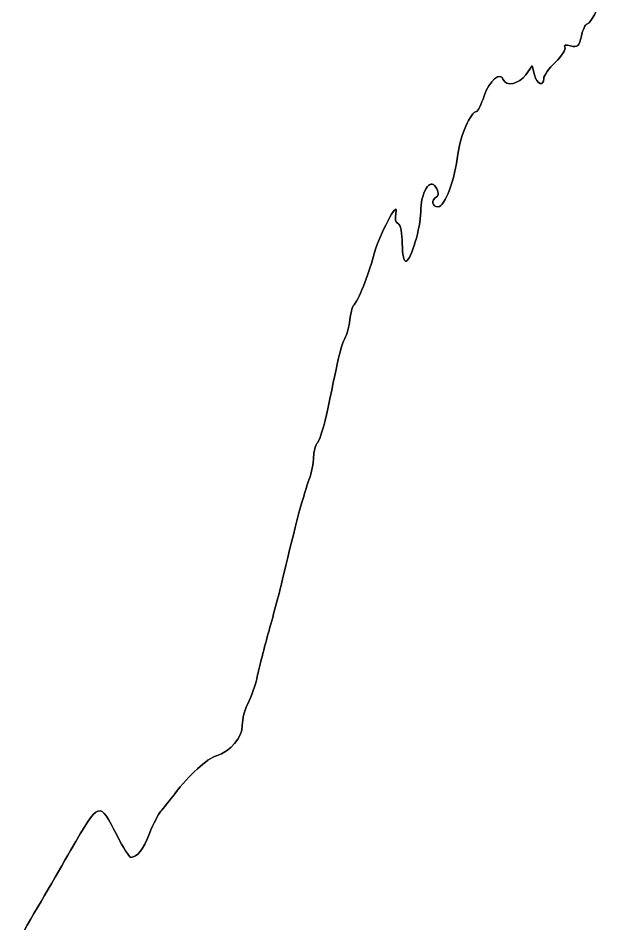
# Model space of a CAD drawing. Header units: millimetres. Extents: x -71.7 to 0.9, y 51.1 to 114.1.
# Drawn here: x -41.27 to -38.428, y 82.131 to 86.547 of the extents above; entities that cross this region are included whole.
import ezdxf

# ---------------------------------------------------------------- set-up
doc = ezdxf.new("R2010")
doc.units = ezdxf.units.MM
doc.layers.get('0').update_dxf_attribs({"linetype": 'CONTINUOUS'})

msp = doc.modelspace()

# ---------------------------------------------------------------- linework, layer by layer
for p, q in [((-38.7641, 86.3145), (-38.7946, 86.2709)), ((-38.7946, 86.2709), (-38.7641, 86.3145)), ((-38.7526, 86.2709), (-38.7641, 86.3145)), ((-38.7641, 86.3145), (-38.7526, 86.2709))]:
    msp.add_line(p, q)
for points in [[(-38.4325, 86.6679), (-38.4117, 86.6609), (-38.4725, 86.5176), (-38.4962, 86.5176)], [(-38.4962, 86.5176), (-38.4725, 86.5176), (-38.4117, 86.6609), (-38.4325, 86.6679)], [(-38.4962, 86.5176), (-38.504, 86.5176), (-38.5162, 86.4911), (-38.5234, 86.4588)], [(-38.5234, 86.4588), (-38.5162, 86.4911), (-38.504, 86.5176), (-38.4962, 86.5176)], [(-38.5234, 86.4588), (-38.534, 86.4105), (-38.5434, 86.4022), (-38.5757, 86.4125)], [(-38.5757, 86.4125), (-38.5434, 86.4022), (-38.534, 86.4105), (-38.5234, 86.4588)], [(-38.6037, 86.4065), (-38.5974, 86.3964), (-38.6181, 86.3633), (-38.6496, 86.3331)], [(-38.6496, 86.3331), (-38.6181, 86.3633), (-38.5974, 86.3964), (-38.6037, 86.4065)], [(-38.5757, 86.4125), (-38.5987, 86.4197), (-38.6103, 86.4173), (-38.6037, 86.4065)], [(-38.6037, 86.4065), (-38.6103, 86.4173), (-38.5987, 86.4197), (-38.5757, 86.4125)], [(-38.6496, 86.3331), (-38.6811, 86.3029), (-38.7069, 86.2668), (-38.7069, 86.2528)], [(-38.7069, 86.2528), (-38.7069, 86.2668), (-38.6811, 86.3029), (-38.6496, 86.3331)], [(-38.904, 86.2478), (-38.9178, 86.2894), (-38.973, 86.2424), (-38.9974, 86.1683)], [(-38.9974, 86.1683), (-38.973, 86.2424), (-38.9178, 86.2894), (-38.904, 86.2478)], [(-38.7946, 86.2709), (-38.8263, 86.2258), (-38.892, 86.212), (-38.904, 86.2478)], [(-38.904, 86.2478), (-38.892, 86.212), (-38.8263, 86.2258), (-38.7946, 86.2709)], [(-38.7069, 86.2528), (-38.7069, 86.2109), (-38.7402, 86.2242), (-38.7526, 86.2709)], [(-38.7526, 86.2709), (-38.7402, 86.2242), (-38.7069, 86.2109), (-38.7069, 86.2528)], [(-38.9974, 86.1683), (-39.0113, 86.1263), (-39.0281, 86.092), (-39.0348, 86.092)], [(-39.0348, 86.092), (-39.0281, 86.092), (-39.0113, 86.1263), (-38.9974, 86.1683)], [(-39.0348, 86.092), (-39.0625, 86.092), (-39.1159, 85.9696), (-39.1254, 85.8842)], [(-39.1254, 85.8842), (-39.1159, 85.9696), (-39.0625, 86.092), (-39.0348, 86.092)], [(-39.1254, 85.8842), (-39.1389, 85.7616), (-39.1894, 85.6278), (-39.2222, 85.6278)], [(-39.2222, 85.6278), (-39.1894, 85.6278), (-39.1389, 85.7616), (-39.1254, 85.8842)], [(-39.2333, 85.7237), (-39.2624, 85.7703), (-39.3064, 85.697), (-39.3069, 85.6014)], [(-39.3069, 85.6014), (-39.3064, 85.697), (-39.2624, 85.7703), (-39.2333, 85.7237)], [(-39.2296, 85.6759), (-39.2176, 85.6833), (-39.2189, 85.7008), (-39.2333, 85.7237)], [(-39.2333, 85.7237), (-39.2189, 85.7008), (-39.2176, 85.6833), (-39.2296, 85.6759)], [(-39.2222, 85.6278), (-39.2527, 85.6278), (-39.2574, 85.6587), (-39.2296, 85.6759)], [(-39.2296, 85.6759), (-39.2574, 85.6587), (-39.2527, 85.6278), (-39.2222, 85.6278)], [(-39.4285, 85.5948), (-39.4096, 85.6805), (-39.5139, 85.481), (-39.5377, 85.386)], [(-39.5377, 85.386), (-39.5139, 85.481), (-39.4096, 85.6805), (-39.4285, 85.5948)], [(-39.4174, 85.5454), (-39.4287, 85.5491), (-39.4337, 85.5714), (-39.4285, 85.5948)], [(-39.4285, 85.5948), (-39.4337, 85.5714), (-39.4287, 85.5491), (-39.4174, 85.5454)], [(-39.3069, 85.6014), (-39.3073, 85.524), (-39.3527, 85.3706), (-39.3778, 85.3622)], [(-39.3778, 85.3622), (-39.3527, 85.3706), (-39.3073, 85.524), (-39.3069, 85.6014)], [(-39.3968, 85.4472), (-39.3968, 85.4975), (-39.4061, 85.5416), (-39.4174, 85.5454)], [(-39.4174, 85.5454), (-39.4061, 85.5416), (-39.3968, 85.4975), (-39.3968, 85.4472)], [(-39.3778, 85.3622), (-39.3885, 85.3586), (-39.3968, 85.3956), (-39.3968, 85.4472)], [(-39.3968, 85.4472), (-39.3968, 85.3956), (-39.3885, 85.3586), (-39.3778, 85.3622)], [(-39.5377, 85.386), (-39.56, 85.2967), (-39.6125, 85.167), (-39.6355, 85.1441)], [(-39.6355, 85.1441), (-39.6125, 85.167), (-39.56, 85.2967), (-39.5377, 85.386)], [(-39.6355, 85.1441), (-39.6409, 85.1388), (-39.6482, 85.1084), (-39.652, 85.0765)], [(-39.652, 85.0765), (-39.6482, 85.1084), (-39.6409, 85.1388), (-39.6355, 85.1441)], [(-39.652, 85.0765), (-39.6557, 85.0445), (-39.6668, 85.0033), (-39.6766, 84.9849)], [(-39.6766, 84.9849), (-39.6668, 85.0033), (-39.6557, 85.0445), (-39.652, 85.0765)], [(-39.6766, 84.9849), (-39.6946, 84.9513), (-39.704, 84.9125), (-39.7598, 84.6425)], [(-39.7598, 84.6425), (-39.704, 84.9125), (-39.6946, 84.9513), (-39.6766, 84.9849)], [(-39.7598, 84.6425), (-39.7762, 84.5634), (-39.7985, 84.4899), (-39.8092, 84.479)], [(-39.8092, 84.479), (-39.7985, 84.4899), (-39.7762, 84.5634), (-39.7598, 84.6425)], [(-39.8092, 84.479), (-39.82, 84.4683), (-39.8289, 84.4356), (-39.8289, 84.4065)], [(-39.8289, 84.4065), (-39.8289, 84.4356), (-39.82, 84.4683), (-39.8092, 84.479)], [(-39.8289, 84.4065), (-39.8289, 84.3774), (-39.8387, 84.3291), (-39.8507, 84.2992)], [(-39.8507, 84.2992), (-39.8387, 84.3291), (-39.8289, 84.3774), (-39.8289, 84.4065)], [(-39.8507, 84.2992), (-39.8728, 84.2442), (-39.9242, 84.0519), (-39.9738, 83.8385)], [(-39.9738, 83.8385), (-39.9242, 84.0519), (-39.8728, 84.2442), (-39.8507, 84.2992)], [(-39.9738, 83.8385), (-39.9887, 83.7747), (-40.0194, 83.6571), (-40.042, 83.5773)], [(-40.042, 83.5773), (-40.0194, 83.6571), (-39.9887, 83.7747), (-39.9738, 83.8385)], [(-40.042, 83.5773), (-40.0645, 83.4976), (-40.0916, 83.3931), (-40.1019, 83.3453)], [(-40.1019, 83.3453), (-40.0916, 83.3931), (-40.0645, 83.4976), (-40.042, 83.5773)], [(-40.1019, 83.3453), (-40.1123, 83.2974), (-40.1334, 83.2351), (-40.1489, 83.2069)], [(-40.1489, 83.2069), (-40.1334, 83.2351), (-40.1123, 83.2974), (-40.1019, 83.3453)], [(-40.1489, 83.2069), (-40.1644, 83.1786), (-40.177, 83.1301), (-40.177, 83.099)], [(-40.177, 83.099), (-40.177, 83.1301), (-40.1644, 83.1786), (-40.1489, 83.2069)], [(-40.177, 83.099), (-40.177, 83.0393), (-40.2346, 82.9717), (-40.3032, 82.951)], [(-40.3032, 82.951), (-40.2346, 82.9717), (-40.177, 83.0393), (-40.177, 83.099)], [(-40.3032, 82.951), (-40.3484, 82.9373), (-40.4364, 82.8572), (-40.5059, 82.7662)], [(-40.5059, 82.7662), (-40.4364, 82.8572), (-40.3484, 82.9373), (-40.3032, 82.951)], [(-40.5059, 82.7662), (-40.5324, 82.7314), (-40.5634, 82.6929), (-40.5746, 82.6807)], [(-40.5746, 82.6807), (-40.5634, 82.6929), (-40.5324, 82.7314), (-40.5059, 82.7662)], [(-40.7875, 82.5623), (-40.8739, 82.7332), (-40.8735, 82.7332), (-41.0137, 82.4898)], [(-41.0137, 82.4898), (-40.8735, 82.7332), (-40.8739, 82.7332), (-40.7875, 82.5623)], [(-40.5746, 82.6807), (-40.5858, 82.6685), (-40.6105, 82.6194), (-40.6295, 82.5716)], [(-40.6295, 82.5716), (-40.6105, 82.6194), (-40.5858, 82.6685), (-40.5746, 82.6807)], [(-40.7212, 82.4558), (-40.7279, 82.4556), (-40.7577, 82.5035), (-40.7875, 82.5623)], [(-40.7875, 82.5623), (-40.7577, 82.5035), (-40.7279, 82.4556), (-40.7212, 82.4558)], [(-40.6295, 82.5716), (-40.6612, 82.492), (-40.6892, 82.4566), (-40.7212, 82.4558)], [(-40.7212, 82.4558), (-40.6892, 82.4566), (-40.6612, 82.492), (-40.6295, 82.5716)], [(-41.0137, 82.4898), (-41.0827, 82.3699), (-41.198, 82.1716), (-41.2699, 82.0492)], [(-41.2699, 82.0492), (-41.198, 82.1716), (-41.0827, 82.3699), (-41.0137, 82.4898)]]:
    msp.add_open_spline(points, degree=3)

doc.saveas('drawing.dxf')
